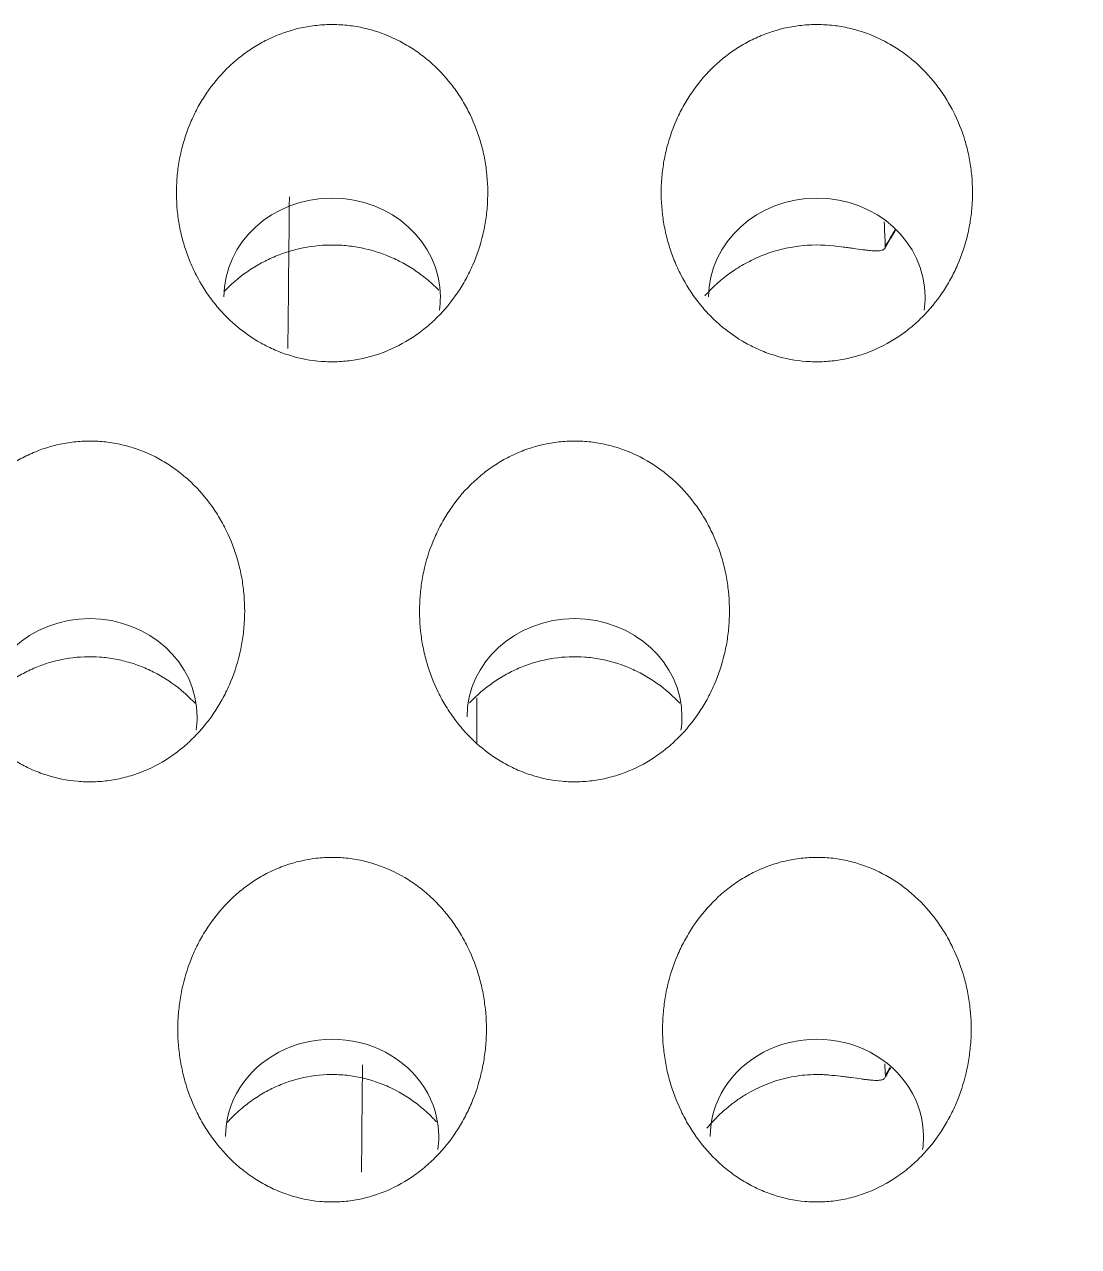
# Model space of a CAD drawing. Header units: inches. Extents: x 3778 to 56227, y -16914 to 35091.
# Drawn here: x 43227.37 to 43233.87, y -12677.07 to -12669.53 of the extents above; entities that cross this region are included whole.
import ezdxf

# ---------------------------------------------------------------- set-up
doc = ezdxf.new("R2010")
doc.units = ezdxf.units.IN
doc.header["$LTSCALE"] = 100
doc.header["$MEASUREMENT"] = 0
doc.layers.add('2-con', color=2, linetype='Continuous')
doc.layers.add('mark-B', color=2, linetype='Continuous', lineweight=20)

# ---------------------------------------------------------------- blocks, each defined once
blk = doc.blocks.new('무풍1WAY 대형')
at = {"layer": 'mark-B'}
blk.add_line((-546.1068, -405.267), (-546.1068, -404.9873), dxfattribs=at)
for centre, major_axis, start_param, end_param in [((-548.2026, -402.5625), (-0.6573, 0), 6.150157, 6.283185), ((-545.215, -402.5625), (-0.6573, 0), 6.150157, 6.283185), ((-548.2026, -402.5625), (-0.6573, 0), 0, 3.141594), ((-545.215, -402.5625), (-0.6573, 0), 0, 3.141594), ((-546.7088, -405.1498), (-0.6622, 0), 6.14515, 6.283185), ((-543.7212, -405.1498), (-0.6622, 0), 6.14515, 6.283185), ((-546.7088, -405.1498), (-0.6622, 0), 0, 3.141592), ((-543.7212, -405.1498), (-0.6622, 0), 0, 3.141592), ((-548.2026, -407.7372), (-0.6672, 0), 6.148886, 6.283185), ((-545.215, -407.7372), (-0.6672, 0), 6.148886, 6.283185), ((-548.2026, -407.7372), (-0.6672, 0), 0, 3.141589), ((-545.215, -407.7372), (-0.6672, 0), 0, 3.141589)]:
    blk.add_ellipse(centre, major_axis=major_axis, ratio=0.913545, start_param=start_param, end_param=end_param, dxfattribs=at)
for points, knots in [([(-560.0798, -405.33), (-560.0797, -404.9678), (-560.0725, -404.6059), (-560.0508, -404.0633), (-560.0418, -403.8824), (-560.0201, -403.5209), (-560.0074, -403.3402), (-559.9352, -402.4388), (-559.849, -401.724), (-559.6207, -400.3065), (-559.4786, -399.6038), (-559.1376, -398.2109), (-558.9387, -397.5206), (-558.5961, -396.4949), (-558.4745, -396.1546), (-558.3131, -395.7313), (-558.2803, -395.6468), (-558.2138, -395.4779), (-558.1801, -395.3936), (-558.0778, -395.1414), (-558.0079, -394.9743), (-557.6499, -394.1435), (-557.3364, -393.4939), (-556.655, -392.2253), (-556.2871, -391.6063), (-555.6922, -390.7018), (-555.4867, -390.4044), (-555.1674, -389.9645), (-555.0049, -389.7461), (-554.8381, -389.5301), (-554.7259, -389.3866), (-554.6694, -389.3152), (-554.1574, -388.6763), (-553.6779, -388.1339), (-552.6684, -387.1012), (-552.1385, -386.6111), (-551.3034, -385.9176), (-551.0183, -385.6934), (-550.5802, -385.3681), (-550.4325, -385.2614), (-550.2081, -385.1042), (-550.1329, -385.0523), (-549.9819, -384.9496), (-549.6032, -384.6959), (-548.9089, -384.2654), (-547.9564, -383.7471), (-546.9769, -383.2851), (-546.3059, -383.0148), (-545.6255, -382.7639), (-545.2808, -382.648), (-544.8439, -382.5156), (-544.7562, -382.4897), (-544.5802, -382.4392), (-544.492, -382.4146), (-544.2271, -382.3428), (-544.0502, -382.2977), (-543.5182, -382.1705), (-542.8058, -382.0224), (-541.7284, -381.8637), (-541.0043, -381.7998), (-540.2773, -381.7571), (-539.9123, -381.7463), (-539.5458, -381.7463)], [0, 0, 0, 0, 0.03125, 0.03125, 0.046875, 0.046875, 0.0625, 0.0625, 0.125, 0.125, 0.1875, 0.1875, 0.25, 0.25, 0.28125, 0.28125, 0.289063, 0.289063, 0.296875, 0.296875, 0.3125, 0.3125, 0.375, 0.375, 0.4375, 0.4375, 0.46875, 0.46875, 0.484375, 0.492188, 0.492188, 0.5, 0.5, 0.5625, 0.5625, 0.625, 0.625, 0.65625, 0.65625, 0.671875, 0.671875, 0.679688, 0.679688, 0.6875, 0.71875, 0.75, 0.78125, 0.8125, 0.8125, 0.84375, 0.84375, 0.851563, 0.851563, 0.859375, 0.859375, 0.875, 0.875, 0.90625, 0.9375, 0.96875, 0.96875, 1, 1, 1, 1]), ([(-539.5458, -381.867), (-539.5514, -381.867), (-539.5571, -381.867), (-539.5685, -381.867), (-539.5856, -381.867), (-539.6253, -381.8671), (-539.7049, -381.8675), (-539.8638, -381.8693), (-540.1811, -381.8763), (-540.4522, -381.8884), (-540.9934, -381.9203), (-541.7121, -381.9839), (-542.7813, -382.1419), (-543.4881, -382.2894), (-544.016, -382.4161), (-544.1916, -382.4611), (-544.4544, -382.5326), (-544.542, -382.5571), (-544.7166, -382.6074), (-545.1516, -382.7362), (-545.5792, -382.8805), (-546.254, -383.1305), (-546.9196, -383.3997), (-547.5671, -383.7065), (-548.2055, -384.0321), (-548.8349, -384.3763), (-549.4465, -384.7575), (-549.8232, -385.0073), (-549.8982, -385.0579), (-550.0478, -385.1602), (-550.1223, -385.2119), (-550.3445, -385.3685), (-550.4909, -385.4748), (-550.9248, -385.799), (-551.207, -386.0223), (-552.0336, -386.7132), (-552.5578, -387.2014), (-553.5557, -388.2299), (-554.0294, -388.7701), (-554.5348, -389.4063), (-554.5906, -389.4774), (-554.7013, -389.6202), (-554.8658, -389.8353), (-555.0261, -390.0528), (-555.3412, -390.4908), (-555.5437, -390.7869), (-556.1298, -391.6873), (-556.4919, -392.3033), (-557.1617, -393.5656), (-557.4693, -394.2117), (-557.8202, -395.0381), (-557.8887, -395.2043), (-557.9889, -395.455), (-558.0218, -395.5388), (-558.0869, -395.7068), (-558.2472, -396.1273), (-558.3957, -396.5502), (-558.73, -397.57), (-558.9236, -398.2561), (-559.2543, -399.6403), (-559.3916, -400.3383), (-559.6107, -401.7462), (-559.6925, -402.456), (-559.7598, -403.3507), (-559.7715, -403.5302), (-559.7914, -403.889), (-559.8076, -404.2479), (-559.8191, -404.6968), (-559.8225, -405.0111), (-559.823, -405.1683), (-559.8229, -405.247), (-559.8229, -405.2863), (-559.8228, -405.3031), (-559.8228, -405.3143), (-559.8227, -405.32), (-559.8227, -405.3256)], [0, 0, 0, 0, 0.000488, 0.000488, 0.000977, 0.001953, 0.003906, 0.007812, 0.015625, 0.03125, 0.03125, 0.0625, 0.09375, 0.125, 0.125, 0.140625, 0.140625, 0.148437, 0.148437, 0.15625, 0.1875, 0.1875, 0.21875, 0.25, 0.25, 0.28125, 0.3125, 0.3125, 0.320312, 0.320312, 0.328125, 0.328125, 0.34375, 0.34375, 0.375, 0.375, 0.4375, 0.4375, 0.5, 0.5, 0.507812, 0.507812, 0.515625, 0.53125, 0.53125, 0.5625, 0.5625, 0.625, 0.625, 0.6875, 0.6875, 0.703125, 0.703125, 0.710938, 0.710938, 0.71875, 0.75, 0.75, 0.8125, 0.8125, 0.875, 0.875, 0.9375, 0.9375, 0.953125, 0.953125, 0.96875, 0.984375, 0.992187, 0.996094, 0.998047, 0.999023, 0.999512, 0.999512, 1, 1, 1, 1]), ([(-556.207, -406.8435), (-556.2054, -406.2947), (-556.1777, -405.7497), (-556.0704, -404.6672), (-555.9908, -404.1298), (-555.8327, -403.3292), (-555.7144, -402.7973), (-555.5703, -402.2692), (-555.4718, -401.9403), (-555.4517, -401.8746), (-555.4108, -401.7437), (-555.3482, -401.5479), (-555.2822, -401.3537), (-555.1456, -400.9676), (-555.0485, -400.7132), (-554.7394, -399.9588), (-554.5097, -399.4675), (-554.1304, -398.7478), (-553.8658, -398.2737), (-553.4336, -397.5801), (-553.1213, -397.1296), (-552.9183, -396.8519), (-552.8773, -396.7965), (-552.7947, -396.6864), (-552.67, -396.5222), (-552.5425, -396.3608), (-552.1116, -395.829), (-551.7479, -395.4231), (-551.1745, -394.8432), (-550.7829, -394.4661), (-550.1682, -393.9289), (-549.5259, -393.4201), (-549.0791, -393.1002), (-548.7937, -392.9066), (-548.7363, -392.8682), (-548.6212, -392.7921), (-548.448, -392.6793), (-548.04, -392.4243), (-547.6839, -392.2199), (-546.9634, -391.8299), (-546.4718, -391.5948), (-545.7181, -391.2786), (-545.4641, -391.1792), (-544.9507, -390.9926), (-544.6913, -390.9053), (-544.1669, -390.7434), (-543.9018, -390.6687), (-543.5669, -390.5834), (-543.4997, -390.5668), (-543.3654, -390.5344), (-543.1637, -390.487), (-542.9615, -390.4435), (-542.2866, -390.307), (-541.7432, -390.2248), (-540.6497, -390.1148), (-540.0996, -390.0869), (-539.5459, -390.0864)], [0, 0, 0, 0, 0.0625, 0.0625, 0.125, 0.125, 0.15625, 0.1875, 0.1875, 0.195313, 0.195313, 0.203125, 0.21875, 0.21875, 0.25, 0.25, 0.3125, 0.3125, 0.34375, 0.375, 0.40625, 0.40625, 0.414063, 0.414063, 0.421875, 0.4375, 0.4375, 0.5, 0.5, 0.53125, 0.5625, 0.59375, 0.625, 0.625, 0.632813, 0.632813, 0.640625, 0.65625, 0.6875, 0.6875, 0.75, 0.75, 0.78125, 0.78125, 0.8125, 0.8125, 0.84375, 0.84375, 0.851563, 0.851563, 0.859375, 0.875, 0.875, 0.9375, 0.9375, 1, 1, 1, 1]), ([(-539.5506, -390.7723), (-540.0771, -390.7729), (-541.1235, -390.8264), (-542.157, -390.9832), (-542.7988, -391.1134), (-542.9911, -391.1548), (-543.1829, -391.2), (-543.3107, -391.2309), (-543.3745, -391.2468), (-543.693, -391.328), (-543.9451, -391.3992), (-544.4438, -391.5534), (-544.6905, -391.6365), (-545.1788, -391.8142), (-545.4203, -391.9088), (-546.1373, -392.2098), (-546.605, -392.4336), (-547.2906, -392.8047), (-547.6295, -392.9992), (-548.0177, -393.2418), (-548.1826, -393.3492), (-548.2922, -393.4216), (-548.3469, -393.4581), (-548.6184, -393.6422), (-549.0437, -393.9463), (-549.6554, -394.4299), (-550.2413, -394.9405), (-550.6147, -395.2989), (-551.1617, -395.8502), (-551.5089, -396.2359), (-551.9206, -396.7414), (-552.0424, -396.8948), (-552.1617, -397.0508), (-552.2407, -397.1555), (-552.2799, -397.2081), (-552.4739, -397.4719), (-552.6233, -397.6859), (-552.9107, -398.1197), (-553.0488, -398.3394), (-553.3138, -398.7844), (-553.4407, -399.0097), (-553.8053, -399.6938), (-554.0265, -400.1608), (-554.3249, -400.8782), (-554.4188, -401.1201), (-554.5511, -401.4873), (-554.6151, -401.6719), (-554.6758, -401.8582), (-554.7156, -401.9828), (-554.7352, -402.0453), (-554.8309, -402.3581), (-554.9012, -402.6093), (-555.0295, -403.1135), (-555.0875, -403.3666), (-555.2433, -404.1286), (-555.3227, -404.6403), (-555.4321, -405.6713), (-555.4621, -406.1906), (-555.4672, -406.7136)], [0, 0, 0, 0, 0.0625, 0.125, 0.125, 0.140625, 0.148438, 0.148438, 0.15625, 0.15625, 0.1875, 0.1875, 0.21875, 0.21875, 0.25, 0.25, 0.3125, 0.3125, 0.34375, 0.359375, 0.367188, 0.367188, 0.375, 0.375, 0.40625, 0.4375, 0.46875, 0.5, 0.5, 0.5625, 0.5625, 0.578125, 0.585938, 0.585938, 0.59375, 0.59375, 0.625, 0.625, 0.65625, 0.65625, 0.6875, 0.6875, 0.75, 0.75, 0.78125, 0.78125, 0.796875, 0.804688, 0.804688, 0.8125, 0.8125, 0.84375, 0.84375, 0.875, 0.875, 0.9375, 0.9375, 1, 1, 1, 1]), ([(-549.2573, -399.6102), (-549.4467, -399.876), (-549.6241, -400.1487), (-549.9562, -400.7068), (-550.1108, -400.9923), (-550.3262, -401.43), (-550.3952, -401.5774), (-550.4945, -401.801), (-550.527, -401.8759), (-550.5904, -402.0264), (-550.6213, -402.1019), (-550.7723, -402.4805), (-550.8813, -402.7875), (-551.0272, -403.2539), (-551.0729, -403.4104), (-551.137, -403.6466), (-551.1576, -403.7256), (-551.1974, -403.8841), (-551.2166, -403.9635), (-551.3084, -404.3609), (-551.4306, -404.9999), (-551.5034, -405.6447), (-551.551, -406.2927), (-551.5621, -406.6182), (-551.56, -406.9454)], [0, 0, 0, 0, 0.125, 0.125, 0.25, 0.25, 0.3125, 0.3125, 0.34375, 0.34375, 0.375, 0.375, 0.5, 0.5, 0.5625, 0.5625, 0.59375, 0.59375, 0.625, 0.625, 0.75, 0.875, 0.875, 1, 1, 1, 1]), ([(-548.8445, -402.44), (-548.8329, -402.428), (-548.8209, -402.4164), (-548.7966, -402.3938), (-548.7841, -402.3827), (-548.7586, -402.3614), (-548.7455, -402.351), (-548.719, -402.331), (-548.7055, -402.3214), (-548.637, -402.2753), (-548.5788, -402.2444), (-548.5014, -402.2139), (-548.4857, -402.2082), (-548.4542, -402.1979), (-548.4383, -402.1932), (-548.3905, -402.1804), (-548.3261, -402.1671), (-548.2602, -402.1613), (-548.2102, -402.1598), (-548.1935, -402.1598), (-548.1604, -402.1608), (-548.144, -402.1618), (-548.062, -402.1691), (-547.9977, -402.1824), (-547.9188, -402.2085), (-547.9031, -402.2141), (-547.8722, -402.2263), (-547.8571, -402.2328), (-547.8122, -402.2534), (-547.7543, -402.2841), (-547.6863, -402.3298), (-547.6475, -402.3606), (-547.6221, -402.3818), (-547.6096, -402.3928), (-547.5487, -402.4492), (-547.5053, -402.4984), (-547.4475, -402.5776), (-547.4204, -402.6186), (-547.3959, -402.6617), (-547.3803, -402.6908), (-547.3727, -402.7057), (-547.3368, -402.7803), (-547.3137, -402.8418), (-547.287, -402.9363), (-547.2756, -402.9842), (-547.2672, -403.0329), (-547.2623, -403.0657), (-547.2602, -403.0822), (-547.2514, -403.1646), (-547.2499, -403.2303), (-547.2557, -403.3285), (-547.2607, -403.3776), (-547.2688, -403.4265), (-547.275, -403.4591), (-547.2784, -403.4754), (-547.2972, -403.556), (-547.3175, -403.6186), (-547.3561, -403.7094), (-547.3704, -403.7392), (-547.3939, -403.783), (-547.4021, -403.7975), (-547.4191, -403.826), (-547.4279, -403.8399), (-547.4734, -403.9087), (-547.5147, -403.9599), (-547.5728, -404.0189), (-547.5848, -404.0305), (-547.6093, -404.053), (-547.6217, -404.0639), (-547.6599, -404.0954), (-547.7127, -404.1348), (-547.7695, -404.1684), (-547.8136, -404.1913), (-547.8286, -404.1986), (-547.8589, -404.2123), (-547.8741, -404.2187), (-547.9511, -404.2485), (-548.0147, -404.2653), (-548.0968, -404.2771), (-548.1134, -404.279), (-548.1465, -404.2818), (-548.163, -404.2828), (-548.2124, -404.2841), (-548.278, -404.2821), (-548.3432, -404.2726), (-548.3918, -404.2626), (-548.4081, -404.2587), (-548.4402, -404.2502), (-548.456, -404.2455), (-548.5343, -404.2199), (-548.5939, -404.1926), (-548.6646, -404.1507), (-548.6786, -404.1419), (-548.7062, -404.1235), (-548.7198, -404.1139), (-548.7596, -404.0841), (-548.7849, -404.0631), (-548.8572, -403.9965), (-548.9007, -403.9477), (-548.9494, -403.8812), (-548.9589, -403.8677), (-548.9772, -403.84), (-548.986, -403.8259), (-549.0115, -403.7834), (-549.027, -403.7544), (-549.0695, -403.6659), (-549.0925, -403.6046), (-549.1147, -403.5254), (-549.1188, -403.5094), (-549.1264, -403.4771), (-549.1298, -403.4608), (-549.139, -403.4121), (-549.1438, -403.3796), (-549.1539, -403.2817), (-549.1552, -403.2162), (-549.1501, -403.134), (-549.1487, -403.1175), (-549.1452, -403.0846), (-549.1431, -403.0681), (-549.1359, -403.0191), (-549.1297, -402.9868), (-549.1071, -402.8909), (-549.0868, -402.8284), (-549.0544, -402.7523), (-549.0475, -402.7371), (-549.0332, -402.7073), (-549.0258, -402.6926), (-549.0025, -402.6491), (-548.9857, -402.6209), (-548.9318, -402.5389), (-548.8909, -402.4876), (-548.8445, -402.44)], [0, 0, 0, 0, 0.007813, 0.007813, 0.015625, 0.015625, 0.023438, 0.023438, 0.03125, 0.03125, 0.0625, 0.0625, 0.070313, 0.070313, 0.078125, 0.078125, 0.09375, 0.109375, 0.109375, 0.117188, 0.117188, 0.125, 0.125, 0.15625, 0.15625, 0.164063, 0.164063, 0.171875, 0.171875, 0.1875, 0.203125, 0.210938, 0.210938, 0.21875, 0.21875, 0.25, 0.25, 0.265625, 0.273438, 0.273438, 0.28125, 0.28125, 0.3125, 0.3125, 0.328125, 0.335938, 0.335938, 0.34375, 0.34375, 0.375, 0.375, 0.390625, 0.398438, 0.398438, 0.40625, 0.40625, 0.4375, 0.4375, 0.453125, 0.453125, 0.460938, 0.460938, 0.46875, 0.46875, 0.5, 0.5, 0.507813, 0.507813, 0.515625, 0.515625, 0.53125, 0.546875, 0.546875, 0.554688, 0.554688, 0.5625, 0.5625, 0.59375, 0.59375, 0.601563, 0.601563, 0.609375, 0.609375, 0.625, 0.640625, 0.640625, 0.648438, 0.648438, 0.65625, 0.65625, 0.6875, 0.6875, 0.695313, 0.695313, 0.703125, 0.703125, 0.71875, 0.71875, 0.75, 0.75, 0.757813, 0.757813, 0.765625, 0.765625, 0.78125, 0.78125, 0.8125, 0.8125, 0.820313, 0.820313, 0.828125, 0.828125, 0.84375, 0.84375, 0.875, 0.875, 0.882813, 0.882813, 0.890625, 0.890625, 0.90625, 0.90625, 0.9375, 0.9375, 0.945313, 0.945313, 0.953125, 0.953125, 0.96875, 0.96875, 1, 1, 1, 1]), ([(-545.8569, -402.44), (-545.8453, -402.428), (-545.8334, -402.4164), (-545.809, -402.3938), (-545.7966, -402.3827), (-545.771, -402.3614), (-545.758, -402.351), (-545.7314, -402.331), (-545.718, -402.3214), (-545.6495, -402.2753), (-545.5913, -402.2444), (-545.5139, -402.2139), (-545.4981, -402.2082), (-545.4666, -402.1979), (-545.4508, -402.1932), (-545.403, -402.1804), (-545.3385, -402.1671), (-545.2726, -402.1613), (-545.2227, -402.1598), (-545.206, -402.1598), (-545.1729, -402.1608), (-545.1564, -402.1618), (-545.0745, -402.1691), (-545.0102, -402.1824), (-544.9313, -402.2085), (-544.9156, -402.2141), (-544.8847, -402.2263), (-544.8695, -402.2328), (-544.8247, -402.2534), (-544.7667, -402.2841), (-544.6988, -402.3298), (-544.66, -402.3606), (-544.6346, -402.3818), (-544.622, -402.3928), (-544.5611, -402.4492), (-544.5178, -402.4984), (-544.4599, -402.5776), (-544.4328, -402.6186), (-544.4084, -402.6617), (-544.3927, -402.6908), (-544.3852, -402.7057), (-544.3492, -402.7803), (-544.3262, -402.8418), (-544.2994, -402.9363), (-544.2881, -402.9842), (-544.2797, -403.0329), (-544.2748, -403.0657), (-544.2727, -403.0822), (-544.2638, -403.1646), (-544.2623, -403.2303), (-544.2682, -403.3285), (-544.2732, -403.3776), (-544.2813, -403.4265), (-544.2874, -403.4591), (-544.2908, -403.4754), (-544.3096, -403.556), (-544.3299, -403.6186), (-544.3686, -403.7094), (-544.3828, -403.7392), (-544.4064, -403.783), (-544.4146, -403.7975), (-544.4315, -403.826), (-544.4403, -403.8399), (-544.4859, -403.9087), (-544.5271, -403.9599), (-544.5853, -404.0189), (-544.5972, -404.0305), (-544.6217, -404.053), (-544.6342, -404.0639), (-544.6724, -404.0954), (-544.7252, -404.1348), (-544.7819, -404.1684), (-544.826, -404.1913), (-544.841, -404.1986), (-544.8713, -404.2123), (-544.8866, -404.2187), (-544.9635, -404.2485), (-545.0271, -404.2653), (-545.1092, -404.2771), (-545.1258, -404.279), (-545.1589, -404.2818), (-545.1754, -404.2828), (-545.2248, -404.2841), (-545.2905, -404.2821), (-545.3556, -404.2726), (-545.4043, -404.2626), (-545.4205, -404.2587), (-545.4526, -404.2502), (-545.4685, -404.2455), (-545.5468, -404.2199), (-545.6063, -404.1926), (-545.6771, -404.1507), (-545.6911, -404.1419), (-545.7186, -404.1235), (-545.7322, -404.1139), (-545.7721, -404.0841), (-545.7974, -404.0631), (-545.8697, -403.9965), (-545.9132, -403.9477), (-545.9619, -403.8812), (-545.9713, -403.8677), (-545.9896, -403.84), (-545.9985, -403.8259), (-546.0239, -403.7834), (-546.0394, -403.7544), (-546.0819, -403.6659), (-546.1049, -403.6046), (-546.1271, -403.5254), (-546.1313, -403.5094), (-546.1388, -403.4771), (-546.1423, -403.4608), (-546.1515, -403.4121), (-546.1562, -403.3796), (-546.1664, -403.2817), (-546.1677, -403.2162), (-546.1625, -403.134), (-546.1611, -403.1175), (-546.1577, -403.0846), (-546.1556, -403.0681), (-546.1483, -403.0191), (-546.1421, -402.9868), (-546.1196, -402.8909), (-546.0993, -402.8284), (-546.0668, -402.7523), (-546.06, -402.7371), (-546.0457, -402.7073), (-546.0382, -402.6926), (-546.0149, -402.6491), (-545.9982, -402.6209), (-545.9442, -402.5389), (-545.9033, -402.4876), (-545.8569, -402.44)], [0, 0, 0, 0, 0.007813, 0.007813, 0.015625, 0.015625, 0.023438, 0.023438, 0.03125, 0.03125, 0.0625, 0.0625, 0.070313, 0.070313, 0.078125, 0.078125, 0.09375, 0.109375, 0.109375, 0.117188, 0.117188, 0.125, 0.125, 0.15625, 0.15625, 0.164062, 0.164062, 0.171875, 0.171875, 0.1875, 0.203125, 0.210937, 0.210937, 0.21875, 0.21875, 0.25, 0.25, 0.265625, 0.273437, 0.273437, 0.28125, 0.28125, 0.3125, 0.3125, 0.328125, 0.335937, 0.335937, 0.34375, 0.34375, 0.375, 0.375, 0.390625, 0.398437, 0.398437, 0.40625, 0.40625, 0.4375, 0.4375, 0.453125, 0.453125, 0.460937, 0.460937, 0.46875, 0.46875, 0.5, 0.5, 0.507812, 0.507812, 0.515625, 0.515625, 0.53125, 0.546875, 0.546875, 0.554687, 0.554687, 0.5625, 0.5625, 0.59375, 0.59375, 0.601562, 0.601562, 0.609375, 0.609375, 0.625, 0.640625, 0.640625, 0.648437, 0.648437, 0.65625, 0.65625, 0.6875, 0.6875, 0.695312, 0.695312, 0.703125, 0.703125, 0.71875, 0.71875, 0.75, 0.75, 0.757812, 0.757812, 0.765625, 0.765625, 0.78125, 0.78125, 0.8125, 0.8125, 0.820312, 0.820312, 0.828125, 0.828125, 0.84375, 0.84375, 0.875, 0.875, 0.882812, 0.882812, 0.890625, 0.890625, 0.90625, 0.90625, 0.9375, 0.9375, 0.945312, 0.945312, 0.953125, 0.953125, 0.96875, 0.96875, 1, 1, 1, 1]), ([(-547.5244, -402.6139), (-547.5353, -402.6271), (-547.5466, -402.64), (-547.5884, -402.6855), (-547.6207, -402.7163), (-547.6727, -402.759), (-547.6906, -402.7727), (-547.7274, -402.7987), (-547.7462, -402.811), (-547.8037, -402.8455), (-547.8436, -402.8656), (-547.9058, -402.891), (-547.9269, -402.8987), (-547.97, -402.9124), (-547.9916, -402.9184), (-548.057, -402.9337), (-548.101, -402.9403), (-548.1679, -402.9449), (-548.1903, -402.9456), (-548.2242, -402.9452), (-548.2355, -402.9448), (-548.258, -402.9436), (-548.2692, -402.9428), (-548.2803, -402.9417)], [0, 0, 0, 0, 0.060079, 0.060079, 0.216733, 0.216733, 0.295059, 0.295059, 0.373386, 0.373386, 0.53004, 0.53004, 0.608366, 0.608366, 0.686693, 0.686693, 0.843347, 0.843347, 0.921673, 0.921673, 0.960837, 0.960837, 1, 1, 1, 1]), ([(-544.5679, -402.6497), (-544.594, -402.6783), (-544.6216, -402.7053), (-544.6632, -402.7412), (-544.6758, -402.7515), (-544.7016, -402.7715), (-544.7149, -402.7812), (-544.7551, -402.8091), (-544.8104, -402.8432), (-544.869, -402.8709), (-544.9142, -402.8893), (-544.9294, -402.895), (-544.9604, -402.9056), (-544.9761, -402.9104), (-545.0546, -402.9323), (-545.1185, -402.9423), (-545.1998, -402.9454), (-545.2161, -402.9455), (-545.2489, -402.9448), (-545.2652, -402.944), (-545.3139, -402.9401), (-545.378, -402.9311), (-545.4405, -402.9148), (-545.4868, -402.8999), (-545.5021, -402.8945), (-545.5326, -402.8827), (-545.5477, -402.8763), (-545.6219, -402.8426), (-545.6772, -402.8096), (-545.7546, -402.7517), (-545.7795, -402.731), (-545.8153, -402.6978), (-545.8271, -402.6864), (-545.8451, -402.6679), (-545.8516, -402.6611), (-545.858, -402.6541)], [0, 0, 0, 0, 0.079619, 0.079619, 0.112988, 0.112988, 0.146357, 0.146357, 0.213094, 0.279832, 0.279832, 0.313201, 0.313201, 0.34657, 0.34657, 0.480045, 0.480045, 0.513414, 0.513414, 0.546783, 0.546783, 0.613521, 0.680259, 0.680259, 0.713628, 0.713628, 0.746996, 0.746996, 0.880472, 0.880472, 0.94721, 0.94721, 0.980579, 0.980579, 1, 1, 1, 1]), ([(-548.2803, -402.9417), (-548.3035, -402.9395), (-548.3263, -402.9371), (-548.36, -402.9332), (-548.3711, -402.9318), (-548.3932, -402.9291), (-548.4041, -402.9277), (-548.4359, -402.9235), (-548.456, -402.9207), (-548.4845, -402.917), (-548.4937, -402.9158), (-548.5113, -402.9136), (-548.528, -402.9117), (-548.543, -402.9104), (-548.5571, -402.9095), (-548.5638, -402.9092), (-548.5823, -402.909), (-548.5925, -402.9098), (-548.6049, -402.9127), (-548.6085, -402.914), (-548.6146, -402.9171), (-548.6171, -402.9189), (-548.6231, -402.9254), (-548.6249, -402.9308), (-548.6246, -402.9376)], [0, 0, 0, 0, 0.125, 0.125, 0.1875, 0.1875, 0.25, 0.25, 0.375, 0.375, 0.4375, 0.4375, 0.5, 0.5625, 0.5625, 0.625, 0.625, 0.75, 0.75, 0.8125, 0.8125, 0.875, 0.875, 1, 1, 1, 1]), ([(-547.35, -405.0223), (-547.3266, -404.9988), (-547.302, -404.9765), (-547.2635, -404.9451), (-547.2503, -404.9349), (-547.2237, -404.9154), (-547.2101, -404.9059), (-547.1414, -404.8608), (-547.0831, -404.8307), (-547.0059, -404.8012), (-546.9902, -404.7956), (-546.9587, -404.7855), (-546.9429, -404.781), (-546.8952, -404.7686), (-546.8309, -404.7557), (-546.7654, -404.7501), (-546.7158, -404.7488), (-546.6992, -404.7488), (-546.6661, -404.7498), (-546.6497, -404.7508), (-546.568, -404.7579), (-546.5039, -404.771), (-546.4255, -404.7963), (-546.4099, -404.8018), (-546.379, -404.8137), (-546.3637, -404.8201), (-546.3187, -404.8403), (-546.2897, -404.8554), (-546.2053, -404.9048), (-546.1526, -404.9436), (-546.0789, -405.0103), (-546.0556, -405.0337), (-546.0116, -405.0822), (-545.9702, -405.1326), (-545.9246, -405.2002), (-545.8999, -405.2428), (-545.884, -405.2717), (-545.8764, -405.2864), (-545.8399, -405.3606), (-545.8165, -405.4217), (-545.7894, -405.5158), (-545.7779, -405.5635), (-545.7694, -405.612), (-545.7644, -405.6446), (-545.7623, -405.661), (-545.7533, -405.7432), (-545.7519, -405.8087), (-545.758, -405.9066), (-545.7631, -405.9554), (-545.7714, -406.0041), (-545.7777, -406.0366), (-545.7812, -406.0528), (-545.8003, -406.133), (-545.8211, -406.1951), (-545.8604, -406.2852), (-545.8749, -406.3147), (-545.8988, -406.3582), (-545.9071, -406.3725), (-545.9243, -406.4007), (-545.9333, -406.4145), (-545.9794, -406.4824), (-546.0211, -406.5329), (-546.0797, -406.591), (-546.0918, -406.6023), (-546.1164, -406.6244), (-546.129, -406.6351), (-546.1674, -406.6661), (-546.2204, -406.7046), (-546.2773, -406.7374), (-546.3214, -406.7598), (-546.3364, -406.7669), (-546.3667, -406.7803), (-546.3819, -406.7865), (-546.4589, -406.8155), (-546.5223, -406.8318), (-546.6039, -406.8432), (-546.6204, -406.8451), (-546.6534, -406.8478), (-546.6699, -406.8487), (-546.7192, -406.85), (-546.7846, -406.8479), (-546.8494, -406.8386), (-546.9139, -406.8257), (-546.9462, -406.8173), (-547.0402, -406.7871), (-547.0997, -406.7605), (-547.1846, -406.7113), (-547.2122, -406.6933), (-547.2657, -406.6542), (-547.2912, -406.6334), (-547.3641, -406.5678), (-547.4079, -406.5196), (-547.4571, -406.454), (-547.4666, -406.4406), (-547.4851, -406.4133), (-547.4941, -406.3994), (-547.5198, -406.3571), (-547.5356, -406.3284), (-547.5787, -406.2404), (-547.6021, -406.1795), (-547.6246, -406.1007), (-547.6288, -406.0848), (-547.6364, -406.0527), (-547.6399, -406.0365), (-547.6493, -405.9879), (-547.6541, -405.9555), (-547.6644, -405.858), (-547.6657, -405.7927), (-547.6593, -405.6943), (-547.6557, -405.6613), (-547.6458, -405.5962), (-547.6395, -405.5641), (-547.6164, -405.4687), (-547.5957, -405.4066), (-547.5626, -405.3309), (-547.5557, -405.3159), (-547.5411, -405.2863), (-547.5336, -405.2717), (-547.5099, -405.2287), (-547.4929, -405.2008), (-547.4382, -405.1198), (-547.3969, -405.0691), (-547.35, -405.0223)], [0, 0, 0, 0, 0.015625, 0.015625, 0.023437, 0.023437, 0.03125, 0.03125, 0.0625, 0.0625, 0.070312, 0.070312, 0.078125, 0.078125, 0.09375, 0.109375, 0.109375, 0.117187, 0.117187, 0.125, 0.125, 0.15625, 0.15625, 0.164062, 0.164062, 0.171875, 0.171875, 0.1875, 0.1875, 0.21875, 0.21875, 0.234375, 0.234375, 0.25, 0.265625, 0.273437, 0.273437, 0.28125, 0.28125, 0.3125, 0.3125, 0.328125, 0.335937, 0.335937, 0.34375, 0.34375, 0.375, 0.375, 0.390625, 0.398437, 0.398437, 0.40625, 0.40625, 0.4375, 0.4375, 0.453125, 0.453125, 0.460937, 0.460937, 0.46875, 0.46875, 0.5, 0.5, 0.507812, 0.507812, 0.515625, 0.515625, 0.53125, 0.546875, 0.546875, 0.554687, 0.554687, 0.5625, 0.5625, 0.59375, 0.59375, 0.601562, 0.601562, 0.609375, 0.609375, 0.625, 0.640625, 0.640625, 0.65625, 0.65625, 0.6875, 0.6875, 0.703125, 0.703125, 0.71875, 0.71875, 0.75, 0.75, 0.757812, 0.757812, 0.765625, 0.765625, 0.78125, 0.78125, 0.8125, 0.8125, 0.820312, 0.820312, 0.828125, 0.828125, 0.84375, 0.84375, 0.875, 0.875, 0.890625, 0.890625, 0.90625, 0.90625, 0.9375, 0.9375, 0.945312, 0.945312, 0.953125, 0.953125, 0.96875, 0.96875, 1, 1, 1, 1]), ([(-544.3625, -405.0223), (-544.339, -404.9988), (-544.3144, -404.9765), (-544.2759, -404.9451), (-544.2628, -404.9349), (-544.2361, -404.9154), (-544.2226, -404.9059), (-544.1538, -404.8608), (-544.0956, -404.8307), (-544.0184, -404.8012), (-544.0027, -404.7956), (-543.9712, -404.7855), (-543.9553, -404.781), (-543.9076, -404.7686), (-543.8434, -404.7557), (-543.7779, -404.7501), (-543.7283, -404.7488), (-543.7116, -404.7488), (-543.6786, -404.7498), (-543.6622, -404.7508), (-543.5804, -404.7579), (-543.5164, -404.771), (-543.438, -404.7963), (-543.4224, -404.8018), (-543.3914, -404.8137), (-543.3762, -404.8201), (-543.3312, -404.8403), (-543.3022, -404.8554), (-543.2177, -404.9048), (-543.165, -404.9436), (-543.0913, -405.0103), (-543.0681, -405.0337), (-543.0241, -405.0822), (-542.9827, -405.1326), (-542.937, -405.2002), (-542.9123, -405.2428), (-542.8965, -405.2717), (-542.8889, -405.2864), (-542.8524, -405.3606), (-542.829, -405.4217), (-542.8019, -405.5158), (-542.7903, -405.5635), (-542.7818, -405.612), (-542.7769, -405.6446), (-542.7747, -405.661), (-542.7658, -405.7432), (-542.7643, -405.8087), (-542.7704, -405.9066), (-542.7755, -405.9554), (-542.7838, -406.0041), (-542.7901, -406.0366), (-542.7936, -406.0528), (-542.8128, -406.133), (-542.8335, -406.1951), (-542.8729, -406.2852), (-542.8873, -406.3147), (-542.9112, -406.3582), (-542.9196, -406.3725), (-542.9368, -406.4007), (-542.9457, -406.4145), (-542.9918, -406.4824), (-543.0335, -406.5329), (-543.0921, -406.591), (-543.1042, -406.6023), (-543.1289, -406.6244), (-543.1414, -406.6351), (-543.1798, -406.6661), (-543.2329, -406.7046), (-543.2897, -406.7374), (-543.3338, -406.7598), (-543.3488, -406.7669), (-543.3791, -406.7803), (-543.3944, -406.7865), (-543.4713, -406.8155), (-543.5347, -406.8318), (-543.6164, -406.8432), (-543.6329, -406.8451), (-543.6659, -406.8478), (-543.6823, -406.8487), (-543.7316, -406.85), (-543.797, -406.8479), (-543.8618, -406.8386), (-543.9263, -406.8257), (-543.9586, -406.8173), (-544.0526, -406.7871), (-544.1122, -406.7605), (-544.1971, -406.7113), (-544.2247, -406.6933), (-544.2782, -406.6542), (-544.3037, -406.6334), (-544.3765, -406.5678), (-544.4204, -406.5196), (-544.4695, -406.454), (-544.479, -406.4406), (-544.4975, -406.4133), (-544.5065, -406.3994), (-544.5323, -406.3571), (-544.548, -406.3284), (-544.5912, -406.2404), (-544.6145, -406.1795), (-544.637, -406.1007), (-544.6412, -406.0848), (-544.6489, -406.0527), (-544.6524, -406.0365), (-544.6618, -405.9879), (-544.6666, -405.9555), (-544.6768, -405.858), (-544.6781, -405.7927), (-544.6717, -405.6943), (-544.6681, -405.6613), (-544.6582, -405.5962), (-544.6519, -405.5641), (-544.6289, -405.4687), (-544.6082, -405.4066), (-544.5751, -405.3309), (-544.5681, -405.3159), (-544.5536, -405.2863), (-544.546, -405.2717), (-544.5224, -405.2287), (-544.5054, -405.2008), (-544.4507, -405.1198), (-544.4093, -405.0691), (-544.3625, -405.0223)], [0, 0, 0, 0, 0.015625, 0.015625, 0.023437, 0.023437, 0.03125, 0.03125, 0.0625, 0.0625, 0.070312, 0.070312, 0.078125, 0.078125, 0.09375, 0.109375, 0.109375, 0.117187, 0.117187, 0.125, 0.125, 0.15625, 0.15625, 0.164063, 0.164063, 0.171875, 0.171875, 0.1875, 0.1875, 0.21875, 0.21875, 0.234375, 0.234375, 0.25, 0.265625, 0.273438, 0.273438, 0.28125, 0.28125, 0.3125, 0.3125, 0.328125, 0.335938, 0.335938, 0.34375, 0.34375, 0.375, 0.375, 0.390625, 0.398438, 0.398438, 0.40625, 0.40625, 0.4375, 0.4375, 0.453125, 0.453125, 0.460938, 0.460938, 0.46875, 0.46875, 0.5, 0.5, 0.507813, 0.507813, 0.515625, 0.515625, 0.53125, 0.546875, 0.546875, 0.554688, 0.554688, 0.5625, 0.5625, 0.59375, 0.59375, 0.601563, 0.601563, 0.609375, 0.609375, 0.625, 0.640625, 0.640625, 0.65625, 0.65625, 0.6875, 0.6875, 0.703125, 0.703125, 0.71875, 0.71875, 0.75, 0.75, 0.757813, 0.757813, 0.765625, 0.765625, 0.78125, 0.78125, 0.8125, 0.8125, 0.820313, 0.820313, 0.828125, 0.828125, 0.84375, 0.84375, 0.875, 0.875, 0.890625, 0.890625, 0.90625, 0.90625, 0.9375, 0.9375, 0.945313, 0.945313, 0.953125, 0.953125, 0.96875, 0.96875, 1, 1, 1, 1]), ([(-546.0611, -405.2353), (-546.0673, -405.2419), (-546.0736, -405.2484), (-546.1251, -405.2997), (-546.1742, -405.3398), (-546.2542, -405.3924), (-546.282, -405.4086), (-546.3387, -405.4377), (-546.3966, -405.4637), (-546.457, -405.4833), (-546.5187, -405.4996), (-546.5503, -405.5061), (-546.6448, -405.5202), (-546.7081, -405.5226), (-546.7875, -405.5168), (-546.8034, -405.5152), (-546.8352, -405.5111), (-546.8511, -405.5086), (-546.8981, -405.4998), (-546.9597, -405.4847), (-547.034, -405.4578), (-547.0774, -405.438), (-547.106, -405.4239), (-547.1203, -405.4165), (-547.1903, -405.3774), (-547.2419, -405.3409), (-547.3133, -405.2788), (-547.336, -405.257), (-547.3578, -405.2339)], [0, 0, 0, 0, 0.018585, 0.018585, 0.149467, 0.149467, 0.214908, 0.214908, 0.280348, 0.345789, 0.345789, 0.41123, 0.41123, 0.542111, 0.542111, 0.574832, 0.574832, 0.607552, 0.607552, 0.672993, 0.738434, 0.771154, 0.771154, 0.803874, 0.803874, 0.934756, 0.934756, 1, 1, 1, 1]), ([(-543.0735, -405.2353), (-543.0798, -405.2419), (-543.0861, -405.2484), (-543.1375, -405.2997), (-543.1866, -405.3398), (-543.2666, -405.3924), (-543.2945, -405.4086), (-543.3512, -405.4377), (-543.4091, -405.4637), (-543.4695, -405.4833), (-543.5311, -405.4996), (-543.5627, -405.5061), (-543.6573, -405.5202), (-543.7206, -405.5226), (-543.8, -405.5168), (-543.8159, -405.5152), (-543.8477, -405.5111), (-543.8635, -405.5086), (-543.9106, -405.4998), (-543.9722, -405.4847), (-544.0465, -405.4578), (-544.0898, -405.438), (-544.1185, -405.4239), (-544.1327, -405.4165), (-544.2027, -405.3774), (-544.2543, -405.3409), (-544.3257, -405.2788), (-544.3485, -405.257), (-544.3703, -405.2339)], [0, 0, 0, 0, 0.018585, 0.018585, 0.149467, 0.149467, 0.214908, 0.214908, 0.280348, 0.345789, 0.345789, 0.41123, 0.41123, 0.542111, 0.542111, 0.574832, 0.574832, 0.607552, 0.607552, 0.672993, 0.738434, 0.771154, 0.771154, 0.803874, 0.803874, 0.934756, 0.934756, 1, 1, 1, 1]), ([(-548.8509, -407.6125), (-548.8276, -407.5892), (-548.803, -407.567), (-548.7646, -407.5358), (-548.7515, -407.5256), (-548.7249, -407.5061), (-548.7114, -407.4968), (-548.6429, -407.4518), (-548.5849, -407.4218), (-548.5082, -407.3921), (-548.4926, -407.3866), (-548.4612, -407.3763), (-548.4454, -407.3717), (-548.3979, -407.3591), (-548.334, -407.3458), (-548.2689, -407.3397), (-548.2196, -407.3378), (-548.203, -407.3376), (-548.17, -407.3382), (-548.1536, -407.339), (-548.0719, -407.3451), (-548.0079, -407.3571), (-547.9295, -407.3809), (-547.9139, -407.3861), (-547.883, -407.3974), (-547.8675, -407.4034), (-547.8222, -407.4228), (-547.7929, -407.4372), (-547.7077, -407.4849), (-547.6544, -407.5224), (-547.5922, -407.5763), (-547.58, -407.5875), (-547.5563, -407.6102), (-547.5447, -407.6219), (-547.5111, -407.6575), (-547.4899, -407.6822), (-547.4301, -407.7592), (-547.395, -407.8142), (-547.3498, -407.9023), (-547.3362, -407.9321), (-547.3117, -407.9927), (-547.2901, -408.0541), (-547.2699, -408.1329), (-547.2608, -408.1812), (-547.2555, -408.2135), (-547.2532, -408.2299), (-547.2434, -408.3117), (-547.2413, -408.3769), (-547.2467, -408.4745), (-547.2515, -408.5232), (-547.2595, -408.5717), (-547.2657, -408.6041), (-547.2691, -408.6203), (-547.2879, -408.7002), (-547.3084, -408.7621), (-547.3475, -408.8519), (-547.3619, -408.8813), (-547.3858, -408.9246), (-547.3941, -408.9389), (-547.4112, -408.9669), (-547.4201, -408.9807), (-547.4661, -409.0482), (-547.5077, -409.0985), (-547.5662, -409.1562), (-547.5782, -409.1676), (-547.6028, -409.1895), (-547.6153, -409.2002), (-547.6536, -409.231), (-547.7064, -409.2693), (-547.763, -409.3021), (-547.8215, -409.3319), (-547.8519, -409.3454), (-547.9438, -409.3804), (-548.0069, -409.397), (-548.1043, -409.4114), (-548.1374, -409.4145), (-548.2029, -409.4169), (-548.2682, -409.4156), (-548.3329, -409.4073), (-548.3811, -409.3984), (-548.3972, -409.3949), (-548.4292, -409.3872), (-548.4452, -409.3828), (-548.5239, -409.3591), (-548.5838, -409.3337), (-548.6693, -409.2864), (-548.6971, -409.2691), (-548.7376, -409.2408), (-548.7509, -409.231), (-548.7768, -409.2108), (-548.7895, -409.2004), (-548.8512, -409.1472), (-548.8959, -409.1), (-548.9461, -409.0358), (-548.9559, -409.0226), (-548.9748, -408.9958), (-548.9841, -408.9821), (-549.0106, -408.9405), (-549.0268, -408.9121), (-549.0714, -408.8252), (-549.0957, -408.7649), (-549.1193, -408.6867), (-549.1237, -408.6709), (-549.1318, -408.639), (-549.1355, -408.6229), (-549.1454, -408.5747), (-549.1506, -408.5424), (-549.1619, -408.4454), (-549.1638, -408.3803), (-549.1581, -408.2822), (-549.1548, -408.2493), (-549.1452, -408.1844), (-549.1391, -408.1523), (-549.1165, -408.0572), (-549.096, -407.9952), (-549.063, -407.9197), (-549.0561, -407.9048), (-549.0416, -407.8753), (-549.0341, -407.8608), (-549.0105, -407.818), (-548.9936, -407.7902), (-548.939, -407.7096), (-548.8977, -407.6592), (-548.8509, -407.6125)], [0, 0, 0, 0, 0.015625, 0.015625, 0.023438, 0.023438, 0.03125, 0.03125, 0.0625, 0.0625, 0.070313, 0.070313, 0.078125, 0.078125, 0.09375, 0.109375, 0.109375, 0.117187, 0.117187, 0.125, 0.125, 0.15625, 0.15625, 0.164062, 0.164062, 0.171875, 0.171875, 0.1875, 0.1875, 0.21875, 0.21875, 0.226562, 0.226562, 0.234375, 0.234375, 0.25, 0.25, 0.28125, 0.28125, 0.296875, 0.296875, 0.3125, 0.328125, 0.335937, 0.335937, 0.34375, 0.34375, 0.375, 0.375, 0.390625, 0.398437, 0.398437, 0.40625, 0.40625, 0.4375, 0.4375, 0.453125, 0.453125, 0.460937, 0.460937, 0.46875, 0.46875, 0.5, 0.5, 0.507812, 0.507812, 0.515625, 0.515625, 0.53125, 0.546875, 0.546875, 0.5625, 0.5625, 0.59375, 0.59375, 0.609375, 0.609375, 0.625, 0.640625, 0.640625, 0.648437, 0.648437, 0.65625, 0.65625, 0.6875, 0.6875, 0.703125, 0.703125, 0.710937, 0.710937, 0.71875, 0.71875, 0.75, 0.75, 0.757812, 0.757812, 0.765625, 0.765625, 0.78125, 0.78125, 0.8125, 0.8125, 0.820312, 0.820312, 0.828125, 0.828125, 0.84375, 0.84375, 0.875, 0.875, 0.890625, 0.890625, 0.90625, 0.90625, 0.9375, 0.9375, 0.945313, 0.945313, 0.953125, 0.953125, 0.96875, 0.96875, 1, 1, 1, 1]), ([(-545.8634, -407.6125), (-545.84, -407.5892), (-545.8155, -407.567), (-545.7771, -407.5358), (-545.764, -407.5256), (-545.7374, -407.5061), (-545.7239, -407.4968), (-545.6554, -407.4518), (-545.5974, -407.4218), (-545.5206, -407.3921), (-545.505, -407.3866), (-545.4737, -407.3763), (-545.4579, -407.3717), (-545.4104, -407.3591), (-545.3464, -407.3458), (-545.2813, -407.3397), (-545.232, -407.3378), (-545.2155, -407.3376), (-545.1825, -407.3382), (-545.166, -407.339), (-545.0843, -407.3451), (-545.0203, -407.3571), (-544.942, -407.3809), (-544.9264, -407.3861), (-544.8954, -407.3974), (-544.88, -407.4034), (-544.8346, -407.4228), (-544.8053, -407.4372), (-544.7201, -407.4849), (-544.6669, -407.5224), (-544.6047, -407.5763), (-544.5925, -407.5875), (-544.5687, -407.6102), (-544.5572, -407.6219), (-544.5235, -407.6575), (-544.5024, -407.6822), (-544.4425, -407.7592), (-544.4075, -407.8142), (-544.3622, -407.9023), (-544.3486, -407.9321), (-544.3242, -407.9927), (-544.3025, -408.0541), (-544.2823, -408.1329), (-544.2733, -408.1812), (-544.2679, -408.2135), (-544.2656, -408.2299), (-544.2558, -408.3117), (-544.2538, -408.3769), (-544.2591, -408.4745), (-544.2639, -408.5232), (-544.272, -408.5717), (-544.2781, -408.6041), (-544.2815, -408.6203), (-544.3003, -408.7002), (-544.3209, -408.7621), (-544.36, -408.8519), (-544.3744, -408.8813), (-544.3982, -408.9246), (-544.4065, -408.9389), (-544.4237, -408.9669), (-544.4326, -408.9807), (-544.4785, -409.0482), (-544.5202, -409.0985), (-544.5786, -409.1562), (-544.5907, -409.1676), (-544.6152, -409.1895), (-544.6278, -409.2002), (-544.666, -409.231), (-544.7189, -409.2693), (-544.7755, -409.3021), (-544.834, -409.3319), (-544.8643, -409.3454), (-544.9563, -409.3804), (-545.0193, -409.397), (-545.1167, -409.4114), (-545.1498, -409.4145), (-545.2154, -409.4169), (-545.2806, -409.4156), (-545.3453, -409.4073), (-545.3936, -409.3984), (-545.4096, -409.3949), (-545.4416, -409.3872), (-545.4576, -409.3828), (-545.5364, -409.3591), (-545.5963, -409.3337), (-545.6817, -409.2864), (-545.7095, -409.2691), (-545.7501, -409.2408), (-545.7634, -409.231), (-545.7893, -409.2108), (-545.8019, -409.2004), (-545.8637, -409.1472), (-545.9084, -409.1), (-545.9586, -409.0358), (-545.9684, -409.0226), (-545.9873, -408.9958), (-545.9965, -408.9821), (-546.0231, -408.9405), (-546.0393, -408.9121), (-546.0839, -408.8252), (-546.1081, -408.7649), (-546.1317, -408.6867), (-546.1361, -408.6709), (-546.1442, -408.639), (-546.1479, -408.6229), (-546.1579, -408.5747), (-546.1631, -408.5424), (-546.1744, -408.4454), (-546.1763, -408.3803), (-546.1706, -408.2822), (-546.1672, -408.2493), (-546.1577, -408.1844), (-546.1515, -408.1523), (-546.1289, -408.0572), (-546.1084, -407.9952), (-546.0755, -407.9197), (-546.0686, -407.9048), (-546.0541, -407.8753), (-546.0466, -407.8608), (-546.023, -407.818), (-546.006, -407.7902), (-545.9515, -407.7096), (-545.9102, -407.6592), (-545.8634, -407.6125)], [0, 0, 0, 0, 0.015625, 0.015625, 0.023438, 0.023438, 0.03125, 0.03125, 0.0625, 0.0625, 0.070313, 0.070313, 0.078125, 0.078125, 0.09375, 0.109375, 0.109375, 0.117188, 0.117188, 0.125, 0.125, 0.15625, 0.15625, 0.164063, 0.164063, 0.171875, 0.171875, 0.1875, 0.1875, 0.21875, 0.21875, 0.226563, 0.226563, 0.234375, 0.234375, 0.25, 0.25, 0.28125, 0.28125, 0.296875, 0.296875, 0.3125, 0.328125, 0.335938, 0.335938, 0.34375, 0.34375, 0.375, 0.375, 0.390625, 0.398438, 0.398438, 0.40625, 0.40625, 0.4375, 0.4375, 0.453125, 0.453125, 0.460938, 0.460938, 0.46875, 0.46875, 0.5, 0.5, 0.507813, 0.507813, 0.515625, 0.515625, 0.53125, 0.546875, 0.546875, 0.5625, 0.5625, 0.59375, 0.59375, 0.609375, 0.609375, 0.625, 0.640625, 0.640625, 0.648438, 0.648438, 0.65625, 0.65625, 0.6875, 0.6875, 0.703125, 0.703125, 0.710938, 0.710938, 0.71875, 0.71875, 0.75, 0.75, 0.757813, 0.757813, 0.765625, 0.765625, 0.78125, 0.78125, 0.8125, 0.8125, 0.820313, 0.820313, 0.828125, 0.828125, 0.84375, 0.84375, 0.875, 0.875, 0.890625, 0.890625, 0.90625, 0.90625, 0.9375, 0.9375, 0.945313, 0.945313, 0.953125, 0.953125, 0.96875, 0.96875, 1, 1, 1, 1]), ([(-548.304, -408.0519), (-548.2326, -408.0599), (-548.1617, -408.0594), (-548.0735, -408.0485), (-548.0559, -408.0458), (-548.0207, -408.0393), (-548.0031, -408.0355), (-547.9509, -408.0227), (-547.883, -408.0017), (-547.8181, -407.9731), (-547.7706, -407.9487), (-547.755, -407.9402), (-547.7241, -407.922), (-547.7089, -407.9125), (-547.6347, -407.863), (-547.5807, -407.8173), (-547.5252, -407.7588), (-547.5187, -407.7517), (-547.5124, -407.7446)], [0, 0, 0, 0, 0.241881, 0.241881, 0.302352, 0.302352, 0.362822, 0.362822, 0.483763, 0.604703, 0.604703, 0.665174, 0.665174, 0.725644, 0.725644, 0.967525, 0.967525, 1, 1, 1, 1]), ([(-544.5481, -407.7698), (-544.5911, -407.8146), (-544.6379, -407.8548), (-544.7018, -407.8996), (-544.7151, -407.9084), (-544.7422, -407.9254), (-544.756, -407.9336), (-544.7978, -407.9569), (-544.8548, -407.9849), (-544.9292, -408.0124), (-544.9752, -408.0255), (-545.0062, -408.0333), (-545.0219, -408.0369), (-545.1005, -408.0526), (-545.1637, -408.0583), (-545.2589, -408.0571), (-545.2907, -408.055), (-545.3546, -408.0473), (-545.3861, -408.0419), (-545.4789, -408.0207), (-545.5388, -408.0003), (-545.6113, -407.9669), (-545.6257, -407.9598), (-545.6541, -407.9449), (-545.668, -407.9371), (-545.709, -407.9127), (-545.7617, -407.8777), (-545.8227, -407.8277), (-545.8572, -407.7948), (-545.87, -407.782), (-545.8716, -407.7804), (-545.8731, -407.7788)], [0, 0, 0, 0, 0.125756, 0.125756, 0.157968, 0.157968, 0.190181, 0.190181, 0.254605, 0.31903, 0.351242, 0.351242, 0.383455, 0.383455, 0.512304, 0.512304, 0.576729, 0.576729, 0.641153, 0.641153, 0.770003, 0.770003, 0.802215, 0.802215, 0.834427, 0.834427, 0.898852, 0.963277, 0.995489, 0.995489, 1, 1, 1, 1]), ([(-548.304, -408.0519), (-548.3255, -408.0494), (-548.3467, -408.0469), (-548.378, -408.0429), (-548.3884, -408.0415), (-548.4089, -408.0388), (-548.419, -408.0375), (-548.4485, -408.0335), (-548.4671, -408.031), (-548.4936, -408.0276), (-548.5021, -408.0266), (-548.5184, -408.0248), (-548.5339, -408.0232), (-548.5478, -408.0222), (-548.561, -408.0216), (-548.5672, -408.0215), (-548.5844, -408.0217), (-548.5939, -408.0227), (-548.6054, -408.0257), (-548.6088, -408.027), (-548.6146, -408.0301), (-548.6169, -408.0319), (-548.6225, -408.0381), (-548.6243, -408.0433), (-548.624, -408.0496)], [0, 0, 0, 0, 0.125, 0.125, 0.1875, 0.1875, 0.25, 0.25, 0.375, 0.375, 0.4375, 0.4375, 0.5, 0.5625, 0.5625, 0.625, 0.625, 0.75, 0.75, 0.8125, 0.8125, 0.875, 0.875, 1, 1, 1, 1])]:
    blk.add_open_spline(points, degree=3, knots=knots, dxfattribs=at)
for points, degree in [([(-545.3964, -402.3429), (-545.3983, -402.5647), (-545.4002, -402.7852), (-545.4021, -403.0043)], 3), ([(-545.3964, -402.3429), (-545.3983, -402.5647), (-545.4002, -402.7852), (-545.4021, -403.0043)], 3), ([(-548.6218, -402.9247), (-548.6578, -402.9872)], 1), ([(-548.6246, -402.9376), (-548.6345, -402.9549), (-548.6444, -402.9722), (-548.6544, -402.9895)], 3), ([(-548.621, -403.0121), (-548.6222, -402.9873), (-548.6234, -402.9625), (-548.6246, -402.9376)], 3), ([(-544.9423, -407.4198), (-544.9455, -407.7342), (-544.9487, -408.0461), (-544.952, -408.3554)], 3), ([(-548.6211, -408.0369), (-548.6893, -408.1518)], 1), ([(-548.624, -408.0496), (-548.6446, -408.0845), (-548.6652, -408.1193), (-548.6859, -408.1542)], 3), ([(-548.6175, -408.2001), (-548.6197, -408.1501), (-548.6219, -408.0999), (-548.624, -408.0496)], 3)]:
    blk.add_open_spline(points, degree=degree, dxfattribs=at)
blk = doc.blocks.new('dpdjzjs')
at = {"layer": 'mark-B', "rotation": 180}
blk.add_blockref('무풍1WAY 대형', (178654.9147, 88751.491), dxfattribs=at)

msp = doc.modelspace()

# ---------------------------------------------------------------- block references
at = {"layer": '2-con'}
msp.add_blockref('dpdjzjs', (-135970.8648, -101830.4424), dxfattribs=at)

doc.saveas('drawing.dxf')
